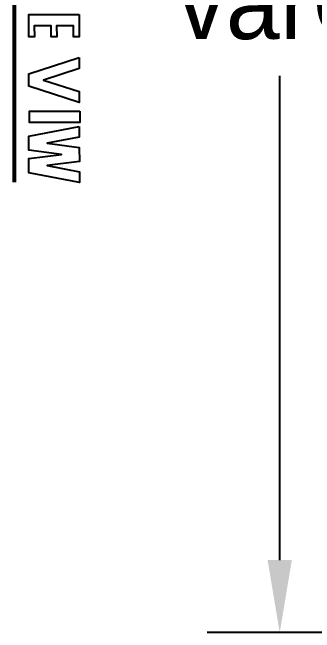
# Model space of a CAD drawing. Extents: x 0.1 to 11.6, y 0.3 to 16.2.
# Drawn here: x 7.14 to 7.89, y 6.088 to 7.628 of the extents above; entities that cross this region are included whole.
import ezdxf

# ---------------------------------------------------------------- set-up
doc = ezdxf.new("R2010")
doc.units = 0
doc.header["$MEASUREMENT"] = 0
doc.dimstyles.get("Standard").update_dxf_attribs({"dimtxt": 0.18, "dimasz": 0.18, "dimexe": 0.18, "dimexo": 0.0625, "dimgap": 0.09, "dimtad": 0, "dimtih": 1, "dimtoh": 1, "dimdec": 4, "dimzin": 0, "dimdsep": 46, "dimtxsty": 'Standard', "dimcen": 0.09, "dimadec": 0, "dimazin": 0, "dimtfac": 1, "dimtdec": 4, "dimtofl": 0, "dimtmove": 0, "dimatfit": 3, "dimfxl": 1, "dimtolj": 1, "dimtzin": 0, "dimarcsym": 0})

# ---------------------------------------------------------------- blocks, each defined once
blk = doc.blocks.new('*D2')
at = {"color": 0, "linetype": 'Continuous', "lineweight": -2, "transparency": 16777216}
for p, q in [((8.5258, 9.2133), (7.6234, 9.2133)), ((7.8034, 9.0333), (7.8034, 7.8308)), ((7.8034, 6.2683), (7.8034, 7.4708)), ((8.5059, 6.0883), (7.6234, 6.0883))]:
    blk.add_line(p, q, dxfattribs=at)
at = {"color": 0, "linetype": 'Continuous', "transparency": 16777216}
for points in [[(7.7734, 9.0333), (7.8334, 9.0333), (7.8034, 9.2133)], [(7.7734, 6.2683), (7.8334, 6.2683), (7.8034, 6.0883)]]:
    blk.add_solid(points, dxfattribs=at)
at = {"layer": 'Defpoints', "color": 0, "linetype": 'Continuous', "transparency": 16777216}
for p in [(7.8034, 9.2133), (8.5883, 9.2133), (8.5684, 6.0883)]:
    blk.add_point(p, dxfattribs=at)
at = {"color": 0, "linetype": 'Continuous', "transparency": 16777216, "insert": (7.8034, 7.6508), "char_height": 0.18, "attachment_point": 5}
blk.add_mtext('\\A1;varC', dxfattribs=at)

msp = doc.modelspace()

# ---------------------------------------------------------------- linework, layer by layer
at = {"color": 0, "const_width": 0.01}
msp.add_lwpolyline([(7.14501, 7.87668), (7.14501, 7.20665)], dxfattribs=at)
at = {"color": 0}
for points in [[(7.30539, 7.62299), (7.30561, 7.56743), (7.29172, 7.56743), (7.2915, 7.59522), (7.24983, 7.59521), (7.25006, 7.56743), (7.23617, 7.56722), (7.23594, 7.595), (7.19428, 7.595), (7.1945, 7.56722), (7.18061, 7.56722), (7.18039, 7.62278), (7.30539, 7.62299)], [(7.30567, 7.51579), (7.30567, 7.48867), (7.2169, 7.46001), (7.30588, 7.43158), (7.30588, 7.40468), (7.18088, 7.44482), (7.18067, 7.47542), (7.30567, 7.51579)], [(7.30746, 7.38297), (7.30746, 7.35519), (7.18246, 7.35499), (7.18246, 7.38276), (7.30746, 7.38297)], [(7.30593, 7.34511), (7.30593, 7.31862), (7.22607, 7.30322), (7.30593, 7.29281), (7.30615, 7.25831), (7.22629, 7.24767), (7.30615, 7.23269), (7.30615, 7.20622), (7.18115, 7.22965), (7.18115, 7.26503), (7.26187, 7.27567), (7.18115, 7.28608), (7.18093, 7.32124), (7.30593, 7.34511)]]:
    msp.add_lwpolyline(points, close=True, dxfattribs=at)

# ---------------------------------------------------------------- dimensions: what is measured, and where the dimension line sits
at = {"linetype": 'Continuous'}
dim = msp.add_linear_dim(base=(7.803393, 9.21332), p1=(8.56836, 6.08832), p2=(8.58832, 9.21332), angle=90, text='varC', dimstyle='Standard', dxfattribs=at)
dim.commit()
dim.dimension.update_dxf_attribs({"geometry": '*D2', "text_midpoint": (7.803393, 7.65082)})

doc.saveas('drawing.dxf')
